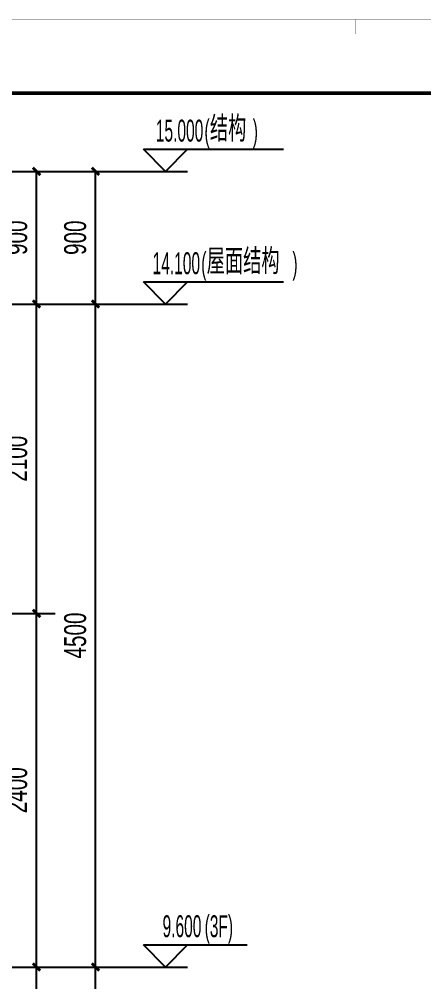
# Model space of a CAD drawing. Extents: x -26219 to 315419, y -160410 to -120810.
# Drawn here: x 292111 to 294857, y -132894 to -126361 of the extents above; entities that cross this region are included whole.
import ezdxf
from ezdxf.xclip import XClip

# ---------------------------------------------------------------- set-up
doc = ezdxf.new("R2010")
doc.units = 0
doc.header["$LTSCALE"] = 1000
doc.header["$MEASUREMENT"] = 0
doc.header["$XCLIPFRAME"] = 0
doc.linetypes.add('104-14# 核心筒$2$DOTE', pattern=[2.42, 2, -0.2, 0.02, -0.2])
for name, color, linetype in [('01-标注_尺寸', 124, 'Continuous'), ('01-标注_标高', 200, 'Continuous'), ('02-TEXT_标注', 130, 'Continuous'), ('104-14# 核心筒$2$A_AXIS-轴线', 36, '104-14# 核心筒$2$DOTE')]:
    doc.layers.add(name, color=color, linetype=linetype)
doc.styles.add('_TCH_DIM', font='ros.shx', dxfattribs={"width": 0.75, "bigfont": 'jd.shx'})
doc.styles.add('_TCH_DIM_T3', font='ros.shx', dxfattribs={"width": 0.705882, "bigfont": 'jd.shx'})
doc.dimstyles.new('_TCH_ARCH&&50', dxfattribs={"dimtxt": 148.75, "dimasz": 50, "dimexe": 125, "dimexo": 150, "dimgap": 63.125, "dimtad": 1, "dimdec": 0, "dimzin": 0, "dimdsep": 46, "dimtxsty": '_TCH_DIM_T3', "dimblk": 'ARCHTICK', "dimcen": 0.09, "dimclrt": 7, "dimazin": 2, "dimtfac": 1, "dimtdec": 0, "dimtix": 1, "dimtmove": 2, "dimatfit": 3, "dimfxl": 0, "dimtolj": 1, "dimtzin": 0, "dimarcsym": 0})

# ---------------------------------------------------------------- blocks, each defined once
blk = doc.blocks.new('图框-A1')
for points, const_width in [([(0, 0), (841, 0), (841, 594), (0, 594)], 0.05), ([(766, 584), (25, 584), (25, 10), (766, 10)], 0.5)]:
    blk.add_lwpolyline(points, close=True, dxfattribs=dict(const_width=const_width))
at = {"const_width": 0.05}
blk.add_lwpolyline([(420.5, 594), (420.5, 592)], dxfattribs=at)
blk = doc.blocks.new('104-14# 核心筒')
at = {"layer": '104-14# 核心筒$2$A_AXIS-轴线'}
blk.add_line((-9370.1, 105800), (120259.9, 105800), dxfattribs=at)
blk = doc.blocks.new('_ArchTick')
at = {"color": 0, "linetype": 'ByBlock', "const_width": 0.4}
blk.add_lwpolyline([(-0.5, -0.5), (0.5, 0.5)], dxfattribs=at)
blk = doc.blocks.new('*D1020')
at = {"layer": '01-标注_尺寸', "color": 0, "lineweight": -2, "transparency": 16777216}
for p, q in [((292296.6, -132794.1), (292753.8, -132794.1)), ((292628.8, -137294.1), (292628.8, -132794.1)), ((292296.6, -137294.1), (292753.8, -137294.1))]:
    blk.add_line(p, q, dxfattribs=at)
at = {"layer": 'Defpoints', "color": 0, "transparency": 16777216}
for p in [(292146.6, -132794.1), (292628.8, -132794.1), (292146.6, -137294.1)]:
    blk.add_point(p, dxfattribs=at)
at = {"layer": '01-标注_尺寸', "color": 0, "lineweight": -2, "transparency": 16777216, "xscale": 50, "yscale": 50, "zscale": 50}
for p, rotation in [((292628.8, -132794.1), 90), ((292628.8, -137294.1), 270)]:
    blk.add_blockref('_ArchTick', p, dxfattribs=dict(at, rotation=rotation))
at = {"layer": '01-标注_尺寸', "color": 7, "transparency": 16777216, "insert": (292491.3, -135044.1), "char_height": 148.75, "attachment_point": 5, "rotation": 90, "style": '_TCH_DIM_T3'}
blk.add_mtext('\\A1;4500', dxfattribs=at)
blk = doc.blocks.new('*D1021')
at = {"layer": '01-标注_尺寸', "color": 0, "lineweight": -2, "transparency": 16777216}
for p, q in [((292296.6, -128294.1), (292753.8, -128294.1)), ((292628.8, -132794.1), (292628.8, -128294.1)), ((292296.6, -132794.1), (292753.8, -132794.1))]:
    blk.add_line(p, q, dxfattribs=at)
at = {"layer": 'Defpoints', "color": 0, "transparency": 16777216}
for p in [(292146.6, -128294.1), (292628.8, -128294.1), (292146.6, -132794.1)]:
    blk.add_point(p, dxfattribs=at)
at = {"layer": '01-标注_尺寸', "color": 0, "lineweight": -2, "transparency": 16777216, "xscale": 50, "yscale": 50, "zscale": 50}
for p, rotation in [((292628.8, -128294.1), 90), ((292628.8, -132794.1), 270)]:
    blk.add_blockref('_ArchTick', p, dxfattribs=dict(at, rotation=rotation))
at = {"layer": '01-标注_尺寸', "color": 7, "transparency": 16777216, "insert": (292491.3, -130544.1), "char_height": 148.75, "attachment_point": 5, "rotation": 90, "style": '_TCH_DIM_T3'}
blk.add_mtext('\\A1;4500', dxfattribs=at)
blk = doc.blocks.new('*D1022')
at = {"layer": '01-标注_尺寸', "color": 0, "lineweight": -2, "transparency": 16777216}
for p, q in [((292296.6, -127394.1), (292753.8, -127394.1)), ((292628.8, -128294.1), (292628.8, -127394.1)), ((292296.6, -128294.1), (292753.8, -128294.1))]:
    blk.add_line(p, q, dxfattribs=at)
at = {"layer": 'Defpoints', "color": 0, "transparency": 16777216}
for p in [(292146.6, -127394.1), (292628.8, -127394.1), (292146.6, -128294.1)]:
    blk.add_point(p, dxfattribs=at)
at = {"layer": '01-标注_尺寸', "color": 0, "lineweight": -2, "transparency": 16777216, "xscale": 50, "yscale": 50, "zscale": 50}
for p, rotation in [((292628.8, -127394.1), 90), ((292628.8, -128294.1), 270)]:
    blk.add_blockref('_ArchTick', p, dxfattribs=dict(at, rotation=rotation))
at = {"layer": '01-标注_尺寸', "color": 7, "transparency": 16777216, "insert": (292491.3, -127844.1), "char_height": 148.75, "attachment_point": 5, "rotation": 90, "style": '_TCH_DIM_T3'}
blk.add_mtext('\\A1;900', dxfattribs=at)
blk = doc.blocks.new('*D1032')
at = {"layer": '01-标注_尺寸', "color": 0, "lineweight": -2, "transparency": 16777216}
for p, q in [((291896.6, -132794.1), (292353.8, -132794.1)), ((292228.8, -134894.1), (292228.8, -132794.1)), ((291896.6, -134894.1), (292353.8, -134894.1))]:
    blk.add_line(p, q, dxfattribs=at)
at = {"layer": 'Defpoints', "color": 0, "transparency": 16777216}
for p in [(291746.6, -132794.1), (292228.8, -132794.1), (291746.6, -134894.1)]:
    blk.add_point(p, dxfattribs=at)
at = {"layer": '01-标注_尺寸', "color": 0, "lineweight": -2, "transparency": 16777216, "xscale": 50, "yscale": 50, "zscale": 50}
for p, rotation in [((292228.8, -132794.1), 90), ((292228.8, -134894.1), 270)]:
    blk.add_blockref('_ArchTick', p, dxfattribs=dict(at, rotation=rotation))
at = {"layer": '01-标注_尺寸', "color": 7, "transparency": 16777216, "insert": (292091.3, -133844.1), "char_height": 148.75, "attachment_point": 5, "rotation": 90, "style": '_TCH_DIM_T3'}
blk.add_mtext('\\A1;2100', dxfattribs=at)
blk = doc.blocks.new('*D1033')
at = {"layer": '01-标注_尺寸', "color": 0, "lineweight": -2, "transparency": 16777216}
for p, q in [((291896.6, -130394.1), (292353.8, -130394.1)), ((292228.8, -132794.1), (292228.8, -130394.1)), ((291896.6, -132794.1), (292353.8, -132794.1))]:
    blk.add_line(p, q, dxfattribs=at)
at = {"layer": 'Defpoints', "color": 0, "transparency": 16777216}
for p in [(291746.6, -130394.1), (292228.8, -130394.1), (291746.6, -132794.1)]:
    blk.add_point(p, dxfattribs=at)
at = {"layer": '01-标注_尺寸', "color": 0, "lineweight": -2, "transparency": 16777216, "xscale": 50, "yscale": 50, "zscale": 50}
for p, rotation in [((292228.8, -130394.1), 90), ((292228.8, -132794.1), 270)]:
    blk.add_blockref('_ArchTick', p, dxfattribs=dict(at, rotation=rotation))
at = {"layer": '01-标注_尺寸', "color": 7, "transparency": 16777216, "insert": (292091.3, -131594.1), "char_height": 148.75, "attachment_point": 5, "rotation": 90, "style": '_TCH_DIM_T3'}
blk.add_mtext('\\A1;2400', dxfattribs=at)
blk = doc.blocks.new('*D1034')
at = {"layer": '01-标注_尺寸', "color": 0, "lineweight": -2, "transparency": 16777216}
for p, q in [((291896.6, -128294.1), (292353.8, -128294.1)), ((292228.8, -130394.1), (292228.8, -128294.1)), ((291896.6, -130394.1), (292353.8, -130394.1))]:
    blk.add_line(p, q, dxfattribs=at)
at = {"layer": 'Defpoints', "color": 0, "transparency": 16777216}
for p in [(291746.6, -128294.1), (292228.8, -128294.1), (291746.6, -130394.1)]:
    blk.add_point(p, dxfattribs=at)
at = {"layer": '01-标注_尺寸', "color": 0, "lineweight": -2, "transparency": 16777216, "xscale": 50, "yscale": 50, "zscale": 50}
for p, rotation in [((292228.8, -128294.1), 90), ((292228.8, -130394.1), 270)]:
    blk.add_blockref('_ArchTick', p, dxfattribs=dict(at, rotation=rotation))
at = {"layer": '01-标注_尺寸', "color": 7, "transparency": 16777216, "insert": (292091.3, -129344.1), "char_height": 148.75, "attachment_point": 5, "rotation": 90, "style": '_TCH_DIM_T3'}
blk.add_mtext('\\A1;2100', dxfattribs=at)
blk = doc.blocks.new('*D1035')
at = {"layer": '01-标注_尺寸', "color": 0, "lineweight": -2, "transparency": 16777216}
for p, q in [((291896.6, -127394.1), (292353.8, -127394.1)), ((292228.8, -128294.1), (292228.8, -127394.1)), ((291896.6, -128294.1), (292353.8, -128294.1))]:
    blk.add_line(p, q, dxfattribs=at)
at = {"layer": 'Defpoints', "color": 0, "transparency": 16777216}
for p in [(291746.6, -127394.1), (292228.8, -127394.1), (291746.6, -128294.1)]:
    blk.add_point(p, dxfattribs=at)
at = {"layer": '01-标注_尺寸', "color": 0, "lineweight": -2, "transparency": 16777216, "xscale": 50, "yscale": 50, "zscale": 50}
for p, rotation in [((292228.8, -127394.1), 90), ((292228.8, -128294.1), 270)]:
    blk.add_blockref('_ArchTick', p, dxfattribs=dict(at, rotation=rotation))
at = {"layer": '01-标注_尺寸', "color": 7, "transparency": 16777216, "insert": (292091.3, -127844.1), "char_height": 148.75, "attachment_point": 5, "rotation": 90, "style": '_TCH_DIM_T3'}
blk.add_mtext('\\A1;900', dxfattribs=at)

msp = doc.modelspace()

# ---------------------------------------------------------------- linework, layer by layer
at = {"layer": '01-标注_标高'}
for p, q in [((293103.8, -127394.1), (292953.8, -127244.1)), ((292953.8, -127244.1), (293903.8, -127244.1)), ((293103.8, -127394.1), (293253.8, -127244.1)), ((292753.8, -127394.1), (293253.8, -127394.1)), ((293103.8, -128294.1), (292953.8, -128144.1)), ((292953.8, -128144.1), (293903.8, -128144.1)), ((293103.8, -128294.1), (293253.8, -128144.1)), ((292753.8, -128294.1), (293253.8, -128294.1)), ((293103.8, -132794.1), (292953.8, -132644.1)), ((292953.8, -132644.1), (293657, -132644.1)), ((293103.8, -132794.1), (293253.8, -132644.1)), ((292753.8, -132794.1), (293253.8, -132794.1))]:
    msp.add_line(p, q, dxfattribs=at)

# ---------------------------------------------------------------- block references
at = {"xscale": 50, "yscale": 50, "zscale": 50}
msp.add_blockref('图框-A1', (273367.6, -156062.5), dxfattribs=at)
ref = msp.add_blockref('104-14# 核心筒', (243788.7, -236343.4))
XClip(ref).set_block_clipping_path([(32000, 95800), (42400, 107298.7390783391)])

# ---------------------------------------------------------------- texts
at = {"layer": '02-TEXT_标注', "style": '_TCH_DIM'}
for s, height, width, p in [('15.000', 148.75, 0.529412, (293038.2, -127191.6)), ('(', 148.8, 0.529412, (293368.3, -127191.6)), ('结构', 173.64, 0.75, (293405.1, -127191.6)), (')', 148.8, 0.529412, (293696.1, -127191.6)), ('屋面结构', 173.64, 0.75, (293383.3, -128091.6)), ('14.100', 148.75, 0.529412, (293016.4, -128091.6)), ('(', 148.8, 0.529412, (293346.5, -128091.6)), (')', 148.8, 0.529412, (293965.2, -128091.6)), ('9.600', 148.75, 0.529412, (293084, -132591.6)), ('(3F)', 148.75, 0.529412, (293369.5, -132591.6))]:
    msp.add_text(s, height=height, dxfattribs=dict(at, width=width)).set_placement(p)

# ---------------------------------------------------------------- dimensions: what is measured, and where the dimension line sits
at = {"layer": '01-标注_尺寸'}
for p1, p2, picture, middle in [((291746.6, -128294.1), (291746.6, -127394.1), '*D1035', (292091.3, -127844.1)), ((292146.6, -128294.1), (292146.6, -127394.1), '*D1022', (292491.3, -127844.1)), ((291746.6, -130394.1), (291746.6, -128294.1), '*D1034', (292091.3, -129344.1)), ((292146.6, -132794.1), (292146.6, -128294.1), '*D1021', (292491.3, -130544.1)), ((291746.6, -132794.1), (291746.6, -130394.1), '*D1033', (292091.3, -131594.1)), ((291746.6, -134894.1), (291746.6, -132794.1), '*D1032', (292091.3, -133844.1)), ((292146.6, -137294.1), (292146.6, -132794.1), '*D1020', (292491.3, -135044.1))]:
    dim = msp.add_aligned_dim(p1=p1, p2=p2, distance=-482.2, dimstyle='_TCH_ARCH&&50', dxfattribs=at)
    dim.commit()
    dim.dimension.update_dxf_attribs({"geometry": picture, "text_midpoint": middle})

doc.saveas('drawing.dxf')
